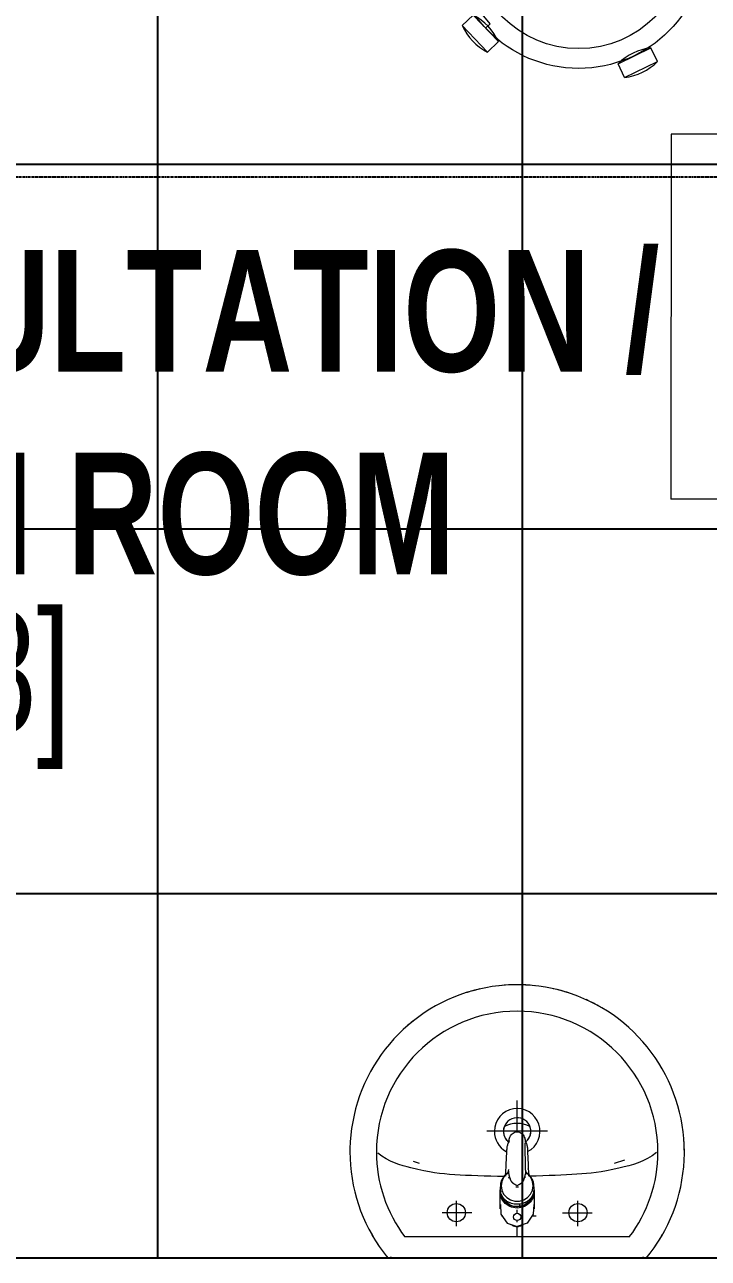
# Model space of a CAD drawing. Extents: x -12260 to 57327, y -29287 to 19916.
# Drawn here: x 46957 to 48082, y -6100 to -4071 of the extents above; entities that cross this region are included whole.
import ezdxf

# ---------------------------------------------------------------- set-up
doc = ezdxf.new("R2010")
doc.units = 0
doc.header["$LTSCALE"] = 0.25
doc.linetypes.add('DASHDOT', pattern=[25.4, 12.7, -6.35, 0, -6.35])
doc.linetypes.add('HIDDEN', pattern=[9.525, 6.35, -3.175])
for name, color, linetype, lineweight in [('01-First Floor-FUR$0$72_EGR_BASE_TEXT', 252, 'Continuous', 5), ('01-First Floor-FUR$0$LOADING', 253, 'Continuous', 5), ('01-First Floor-FUR$0$P-SANR-FIXT', 6, 'Continuous', 18), ('01-First Floor-FUR$0$P-SANR-FIXT-1', 6, 'Continuous', 13), ('01-First Floor-FUR$0$Walls', 251, 'Continuous', 5), ('E-LITE-CLNG-CNDT', 6, 'DASHDOT', 35), ('E-POWR-FLOR-CNDT', 6, 'HIDDEN', 25)]:
    doc.layers.add(name, color=color, linetype=linetype, lineweight=lineweight)
doc.layers.add('01-First Floor-FUR$0$FALSE CEILING', color=251, linetype='Continuous')
doc.styles.add('01-First Floor-FUR$0$X3G_ENTITY_9EC9', font='swisscl.ttf', dxfattribs={"height": 0.2})
doc.styles.add('01-First Floor-FUR$0$X3G_ENTITY_9F38', font='swisscl.ttf', dxfattribs={"height": 0.2})

# ---------------------------------------------------------------- blocks, each defined once
blk = doc.blocks.new('01-First Floor-FUR$0$HF10037B-P')
at = {"layer": '01-First Floor-FUR$0$LOADING'}
for p, q in [((0.2459, 0.134), (0.1859, 0.134)), ((0.1859, 0.134), (0.1859, 0.109)), ((0.2459, 0.134), (0.2459, 0.109)), ((0.2459, 0.109), (0.1859, 0.109)), ((0, 0), (-0.0142, -0.0583)), ((0, 0), (0.0243, -0.0059)), ((0.0243, -0.0059), (0.01, -0.0642)), ((0.4071, -0.0094), (0.431, -0.0018)), ((0.4071, -0.0094), (0.4255, -0.0665)), ((0.431, -0.0018), (0.4493, -0.0589)), ((0.4069, -0.0417), (0.4165, -0.0387)), ((-0.0142, -0.0583), (0.01, -0.0642)), ((0.4255, -0.0665), (0.4493, -0.0589)), ((0.0524, -0.2725), (0.0674, -0.2525)), ((0.0674, -0.2525), (0.1154, -0.2885)), ((0.3125, -0.2897), (0.362, -0.2558)), ((0.3761, -0.2764), (0.362, -0.2558)), ((0.0524, -0.2725), (0.1004, -0.3085)), ((0.3266, -0.3103), (0.3761, -0.2764)), ((0.3267, -0.268), (0.3323, -0.2763)), ((0.1004, -0.3085), (0.1154, -0.2885)), ((0.3266, -0.3103), (0.3125, -0.2897))]:
    blk.add_line(p, q, dxfattribs=at)
for radius in [0.21, 0.1775]:
    blk.add_circle((0.2161, -0.1014), radius, dxfattribs=at)
for centre, radius, start, end in [((0.2159, 0.0465), 0.0925, 71.0754, 108.9246), ((0.2159, 0.1965), 0.0925, 251.0754, 288.9246), ((0.0779, -0.0499), 0.0925, 147.3419, 185.1912), ((-0.0678, -0.0143), 0.0925, 327.3419, 5.1912), ((0.4996, -0.0113), 0.0925, 178.8412, 216.6904), ((0.3568, -0.057), 0.0925, 358.8412, 36.6904), ((0.2161, -0.1014), 0.2, 303.6037, 17.3657), ((0.0389, -0.3404), 0.0925, 34.1875, 72.0368), ((0.3867, -0.3449), 0.0925, 105.5121, 143.3614), ((0.1289, -0.2205), 0.0925, 214.1875, 252.0368), ((0.3019, -0.2212), 0.0925, 285.5121, 323.3614)]:
    blk.add_arc(centre, radius, start, end, dxfattribs=at)
blk = doc.blocks.new('01-First Floor-FUR$0$HF11772-P')
at = {"layer": '01-First Floor-FUR$0$LOADING'}
for p, q in [((0.6, 0.35), (0, 0.35)), ((0, 0.175), (0, 0.35)), ((0.6, 0.175), (0.6, 0.35)), ((0, 0.175), (0, 0)), ((0.6, 0), (0.6, 0.175)), ((0, 0), (0.6, 0))]:
    blk.add_line(p, q, dxfattribs=at)
blk = doc.blocks.new('01-First Floor-FUR$0$FP_138-161_A_00_GFL_-0_080_Einreichung_Grundrisse_100')
at = {"layer": '01-First Floor-FUR$0$P-SANR-FIXT'}
blk.add_line((-0.0044, -0.0019), (-0.0045, -0.0021), dxfattribs=at)
at = {"layer": '01-First Floor-FUR$0$P-SANR-FIXT', "flags": 128}
blk.add_lwpolyline([(-0.0057, -0.0037), (-0.0058, -0.0039), (-0.006, -0.004)], dxfattribs=at)
blk = doc.blocks.new('01-First Floor-FUR$0$FP_139-161_A_00_GFL_-0_080_Einreichung_Grundrisse_100')
at = {"layer": '01-First Floor-FUR$0$P-SANR-FIXT'}
blk.add_line((0.0045, -0.0022), (0.0044, -0.002), dxfattribs=at)
at = {"layer": '01-First Floor-FUR$0$P-SANR-FIXT', "flags": 128}
blk.add_lwpolyline([(0.006, -0.004), (0.0059, -0.0039), (0.0057, -0.0038)], dxfattribs=at)
blk = doc.blocks.new('01-First Floor-FUR$0$IS_Ceraplus_B8204_BIM_BG _1_ - B8204AA - CERAPLUS single lever basin mixer with pop-up waste-V137-161_A_00_GFL_-0_080_Einreichung_Grundrisse_100')
at = {"layer": '01-First Floor-FUR$0$P-SANR-FIXT-1'}
h = blk.add_hatch(dxfattribs=at)
h.set_pattern_fill('FP_26', color=256, style=0, pattern_type=2)
h.set_pattern_definition([(225, (0.009, 0), (0.010607, -0.010607), []), (315, (0.009, 0), (0.010607, 0.010607), [])])
h.paths.add_polyline_path([(0.0056, -0.002), (0.0058, -0.0024), (0.0058, -0.0021)])
h.paths.add_polyline_path([(0.007, -0.0039), (0.0088, -0.0045), (0.0084, -0.0043)])
at = {"layer": '01-First Floor-FUR$0$LOADING'}
for p, q in [((-0.028, 0), (-0.028, -0.0281)), ((0.028, -0.0281), (0.028, 0)), ((-0.0274, -0.0337), (-0.0271, -0.0392)), ((-0.0262, -0.0282), (-0.0263, -0.0287)), ((0.0263, -0.0287), (0.0262, -0.0282)), ((0.0262, -0.0293), (0.0263, -0.0287)), ((0.0271, -0.0392), (0.0274, -0.0337)), ((-0.0137, -0.0512), (-0.0129, -0.0517)), ((0.0124, -0.052), (0.0133, -0.0515)), ((0.0185, -0.0618), (0.019, -0.0539)), ((0.019, -0.0539), (0.0188, -0.0561)), ((0.014, -0.0647), (0.0133, -0.1077))]:
    blk.add_line(p, q, dxfattribs=at)
at = {"layer": '01-First Floor-FUR$0$LOADING', "flags": 128}
for points in [[(-0.0272, -0.0069), (-0.0266, 0.009), (-0.0165, 0.0236), (0, 0.0291)], [(0.0272, -0.0069), (0.0266, 0.009), (0.0165, 0.0236), (0, 0.0291)], [(-0.0176, -0.0568), (-0.0224, -0.0513), (-0.0254, -0.0448), (-0.0264, -0.0376), (-0.0253, -0.0305), (-0.0222, -0.024), (-0.0172, -0.0186), (-0.0109, -0.0147), (-0.0037, -0.0127), (0.0037, -0.0127), (0.0109, -0.0147), (0.0172, -0.0186), (0.0222, -0.024), (0.0253, -0.0305), (0.0264, -0.0376), (0.0254, -0.0448), (0.0224, -0.0513), (0.0176, -0.0568)], [(-0.0271, -0.0393), (-0.027, -0.0403), (-0.0269, -0.0414), (-0.0267, -0.0424), (-0.0265, -0.0434), (-0.0262, -0.0444), (-0.0259, -0.0454), (-0.0255, -0.0464), (-0.0252, -0.0474), (-0.0247, -0.0484), (-0.0243, -0.0493), (-0.0238, -0.0502), (-0.0232, -0.0511), (-0.0226, -0.052), (-0.022, -0.0529), (-0.0214, -0.0537), (-0.0207, -0.0545), (-0.0199, -0.0553), (-0.0192, -0.0561), (-0.0184, -0.0568), (-0.0176, -0.0575), (-0.0173, -0.0577)], [(0.0173, -0.0577), (0.0181, -0.057), (0.0189, -0.0563), (0.0197, -0.0556), (0.0204, -0.0548), (0.0211, -0.054), (0.0218, -0.0532), (0.0224, -0.0523), (0.023, -0.0514), (0.0236, -0.0505), (0.0241, -0.0496), (0.0246, -0.0487), (0.025, -0.0477), (0.0254, -0.0467), (0.0258, -0.0458), (0.0261, -0.0448), (0.0264, -0.0437), (0.0266, -0.0427), (0.0268, -0.0417), (0.027, -0.0407), (0.0271, -0.0396), (0.0271, -0.0393)], [(-0.019, -0.0539), (-0.0185, -0.0615), (-0.0185, -0.0618)], [(-0.0162, -0.0579), (-0.0156, -0.058), (-0.0151, -0.0581), (-0.0146, -0.0583), (-0.0142, -0.0586), (-0.0139, -0.0588), (-0.0138, -0.0591)], [(-0.0138, -0.0591), (-0.0139, -0.0612), (-0.014, -0.0633)], [(0.0138, -0.0591), (0.0139, -0.0588), (0.0142, -0.0586), (0.0146, -0.0583), (0.0151, -0.0581), (0.0156, -0.058), (0.0162, -0.0579)], [(0.014, -0.0633), (0.0139, -0.0612), (0.0138, -0.0591)], [(0.0171, -0.0578), (0.0174, -0.0575), (0.0176, -0.0568)], [(-0.0181, -0.0728), (-0.0177, -0.083), (-0.0172, -0.0938)], [(0.0172, -0.0938), (0.0177, -0.083), (0.0181, -0.0728)], [(0.0184, -0.0651), (0.0184, -0.0652), (0.0184, -0.0652), (0.0184, -0.0652), (0.0184, -0.0654), (0.0184, -0.0655)], [(-0.0129, -0.1142), (-0.0124, -0.1161), (-0.0118, -0.1179), (-0.0109, -0.1197), (-0.0098, -0.1214), (-0.0084, -0.123), (-0.0067, -0.1244), (-0.0047, -0.1255), (-0.0025, -0.1263), (0, -0.1266)], [(0, -0.1266), (0.0025, -0.1263), (0.0047, -0.1255), (0.0067, -0.1244), (0.0084, -0.123), (0.0098, -0.1214), (0.0109, -0.1197), (0.0118, -0.1179), (0.0124, -0.1161), (0.0129, -0.1142)]]:
    blk.add_lwpolyline(points, dxfattribs=at)
at = {"layer": '01-First Floor-FUR$0$LOADING'}
for centre, radius, start, end in [((0, 0.0135), 0.00603, 0, 180), ((0, 0.0135), 0.00603, 180, 0), ((-0.009, 0), 0.005, 300, 315), ((0.009, 0), 0.005, 225, 240)]:
    blk.add_arc(centre, radius, start, end, dxfattribs=at)
for centre, major_axis, start_param, end_param in [((0, -0.0281), (-0.028, 0), 4.712389, 6.47291), ((0, -0.0287), (0.0267, 0), 1.570796, 3.036556), ((0, -0.0287), (0.0263, 0), 2.625648, 2.791756), ((0, -0.0287), (-0.0263, 0), 4.712389, 5.759587), ((0, -0.0281), (0.028, 0), 6.093357, 7.853982), ((0, -0.0287), (0.0267, 0), 0.105099, 1.570796), ((0, -0.0287), (0.0262, 0), 0.523599, 1.570796), ((0, -0.0287), (0.0262, 0), 0.349919, 0.515945), ((0, -0.0321), (0.0275, 0), 3.141823, 3.202701), ((0, -0.0321), (0.0275, 0), 3.239313, 3.439417), ((0, -0.0281), (0.028, 0), 3.371221, 3.483334), ((0, -0.0287), (0.0267, 0), 6.059374, 6.108652), ((0, -0.0321), (0.0275, 0), 5.985527, 6.185455), ((0, -0.0281), (0.028, 0), 5.94107, 6.05344), ((0, -0.0321), (0.0275, 0), 6.222066, 6.282955), ((0, -0.0312), (0.0248, 0), 4.111947, 4.191073), ((0, -0.0281), (0.028, 0), 4.202431, 4.259552), ((0, -0.0287), (0.0263, 0), 4.169225, 4.2325), ((0, -0.0281), (0.028, 0), 5.172057, 5.222265)]:
    blk.add_ellipse(centre, major_axis=major_axis, ratio=0.961262, start_param=start_param, end_param=end_param, dxfattribs=at)
for points, knots in [([(-0.0215, -0.0162), (-0.0216, -0.0163), (-0.0219, -0.0167), (-0.0227, -0.0177), (-0.0238, -0.0192), (-0.0249, -0.0211), (-0.0258, -0.0231), (-0.0266, -0.0253), (-0.0273, -0.0282), (-0.0275, -0.0305), (-0.0275, -0.0321)], [0.7859035, 0.7859035, 0.7859035, 0.7859035, 0.7916667, 0.8055556, 0.8333333, 0.8611111, 0.8888889, 0.9166667, 0.9444444, 1, 1, 1, 1]), ([(0.021, -0.0157), (0.0208, -0.0154), (0.0203, -0.0149), (0.0192, -0.0139), (0.0177, -0.0127), (0.0161, -0.0117), (0.0148, -0.0109), (0.0138, -0.0104), (0.0127, -0.0099), (0.0113, -0.0093), (0.0087, -0.0084), (0.0048, -0.0075), (0, -0.0071), (-0.0048, -0.0075), (-0.0087, -0.0084), (-0.0113, -0.0093), (-0.0127, -0.0099), (-0.0138, -0.0104), (-0.0148, -0.0109), (-0.0161, -0.0117), (-0.0177, -0.0127), (-0.0191, -0.0139), (-0.0202, -0.0149), (-0.0208, -0.0154), (-0.021, -0.0157)], [0.2222222, 0.2222222, 0.2222222, 0.2222222, 0.2361111, 0.25, 0.2777778, 0.3055556, 0.3194444, 0.3333333, 0.3472222, 0.3611111, 0.3888889, 0.4444444, 0.5, 0.5555556, 0.6111111, 0.6388889, 0.6527778, 0.6666667, 0.6805556, 0.6944444, 0.7222222, 0.75, 0.7638889, 0.7777778, 0.7777778, 0.7777778, 0.7777778]), ([(0.0275, -0.0321), (0.0275, -0.0305), (0.0273, -0.0282), (0.0266, -0.0253), (0.0258, -0.0231), (0.0249, -0.0211), (0.0238, -0.0192), (0.0227, -0.0177), (0.0219, -0.0167), (0.0216, -0.0163), (0.0215, -0.0162)], [0, 0, 0, 0, 0.0555556, 0.0833333, 0.1111111, 0.1388889, 0.1666667, 0.1944444, 0.2083333, 0.2142181, 0.2142181, 0.2142181, 0.2142181]), ([(0, -0.0378), (-0.0005, -0.038), (-0.0012, -0.0384), (-0.0021, -0.0389), (-0.0028, -0.0393), (-0.0035, -0.0397), (-0.0042, -0.04), (-0.0049, -0.0405), (-0.0055, -0.0409), (-0.0061, -0.0414), (-0.0067, -0.0419), (-0.0072, -0.0424), (-0.0078, -0.0429), (-0.0083, -0.0435), (-0.0088, -0.0441), (-0.0092, -0.0446), (-0.0096, -0.0452), (-0.01, -0.0459), (-0.0103, -0.0466), (-0.0105, -0.0472), (-0.0107, -0.0477), (-0.0108, -0.0481), (-0.0109, -0.0484), (-0.0111, -0.0489), (-0.0114, -0.0497), (-0.0118, -0.0509), (-0.0122, -0.0521), (-0.0124, -0.053), (-0.0126, -0.0537), (-0.0128, -0.0544), (-0.0129, -0.0552), (-0.0131, -0.0559), (-0.0132, -0.0566), (-0.0134, -0.0572), (-0.0136, -0.0581), (-0.0137, -0.0587), (-0.0138, -0.0591)], [0, 0, 0, 0, 0.055556, 0.083333, 0.111111, 0.138889, 0.166667, 0.194444, 0.222222, 0.25, 0.277778, 0.305556, 0.333333, 0.361111, 0.388889, 0.416667, 0.444444, 0.472222, 0.5, 0.527778, 0.541667, 0.555556, 0.569444, 0.583333, 0.611111, 0.666667, 0.722222, 0.75, 0.777778, 0.805556, 0.833333, 0.861111, 0.888889, 0.916667, 0.944444, 1, 1, 1, 1]), ([(0, -0.0357), (-0.0006, -0.0357), (-0.0013, -0.0357), (-0.002, -0.0357), (-0.0022, -0.0357)], [0, 0, 0, 0, 0.1, 0.1298359, 0.1298359, 0.1298359, 0.1298359]), ([(0.0022, -0.0357), (0.002, -0.0357), (0.0013, -0.0357), (0.0006, -0.0357), (0, -0.0357)], [0.8701578, 0.8701578, 0.8701578, 0.8701578, 0.9, 1, 1, 1, 1]), ([(0.0138, -0.0591), (0.0137, -0.0587), (0.0136, -0.0581), (0.0134, -0.0572), (0.0132, -0.0566), (0.0131, -0.0559), (0.0129, -0.0552), (0.0128, -0.0544), (0.0126, -0.0537), (0.0124, -0.053), (0.0122, -0.0521), (0.0118, -0.0509), (0.0114, -0.0497), (0.0111, -0.0489), (0.0109, -0.0484), (0.0108, -0.0481), (0.0107, -0.0477), (0.0105, -0.0472), (0.0103, -0.0466), (0.01, -0.0459), (0.0096, -0.0452), (0.0092, -0.0446), (0.0088, -0.0441), (0.0083, -0.0435), (0.0078, -0.0429), (0.0072, -0.0424), (0.0067, -0.0419), (0.0061, -0.0414), (0.0055, -0.0409), (0.0049, -0.0405), (0.0042, -0.04), (0.0035, -0.0397), (0.0028, -0.0393), (0.0021, -0.0389), (0.0012, -0.0384), (0.0005, -0.038), (0, -0.0378)], [0, 0, 0, 0, 0.055556, 0.083333, 0.111111, 0.138889, 0.166667, 0.194444, 0.222222, 0.25, 0.277778, 0.333333, 0.388889, 0.416667, 0.430556, 0.444444, 0.458333, 0.472222, 0.5, 0.527778, 0.555556, 0.583333, 0.611111, 0.638889, 0.666667, 0.694444, 0.722222, 0.75, 0.777778, 0.805556, 0.833333, 0.861111, 0.888889, 0.916667, 0.944444, 1, 1, 1, 1]), ([(-0.0188, -0.0538), (-0.0188, -0.0547), (-0.0186, -0.0582), (-0.0185, -0.0619), (-0.0184, -0.0646)], [0.6724021, 0.6724021, 0.6724021, 0.6724021, 0.75, 1, 1, 1, 1]), ([(-0.0162, -0.0579), (-0.0162, -0.0578), (-0.0163, -0.0578), (-0.0165, -0.0577), (-0.0166, -0.0575), (-0.0167, -0.0574), (-0.0169, -0.0573), (-0.017, -0.0572), (-0.0172, -0.0571), (-0.0173, -0.057), (-0.0175, -0.0569), (-0.0176, -0.0568)], [0, 0, 0, 0, 0.1, 0.2, 0.3, 0.4, 0.5, 0.6, 0.7, 0.8, 1, 1, 1, 1]), ([(-0.0148, -0.0587), (-0.015, -0.0586), (-0.0159, -0.0583), (-0.0167, -0.058), (-0.0172, -0.0578)], [0.8, 0.8, 0.8, 0.8, 0.85, 1, 1, 1, 1]), ([(0.0141, -0.0613), (0.0141, -0.0611), (0.0143, -0.0608), (0.0145, -0.0604), (0.0148, -0.06), (0.0151, -0.0596), (0.0153, -0.0594), (0.0155, -0.0592), (0.0156, -0.059), (0.0158, -0.0588), (0.016, -0.0587), (0.0163, -0.0585), (0.0165, -0.0583), (0.0166, -0.0582)], [0.3333333, 0.3333333, 0.3333333, 0.3333333, 0.4166667, 0.5, 0.5833333, 0.6666667, 0.7083333, 0.75, 0.7916667, 0.8333333, 0.875, 0.9166667, 1, 1, 1, 1]), ([(0.0176, -0.0568), (0.0175, -0.0569), (0.0173, -0.057), (0.0172, -0.0571), (0.017, -0.0572), (0.0169, -0.0573), (0.0167, -0.0574), (0.0166, -0.0575), (0.0165, -0.0577), (0.0163, -0.0578), (0.0162, -0.0578), (0.0162, -0.0579)], [0, 0, 0, 0, 0.2, 0.3, 0.4, 0.5, 0.6, 0.7, 0.8, 0.9, 1, 1, 1, 1]), ([(0.0184, -0.0646), (0.0185, -0.0619), (0.0186, -0.0582), (0.0188, -0.0547), (0.0188, -0.0538)], [0, 0, 0, 0, 0.25, 0.3275586, 0.3275586, 0.3275586, 0.3275586]), ([(-0.0131, -0.1116), (-0.0132, -0.1115), (-0.0135, -0.1109), (-0.0141, -0.1099), (-0.0147, -0.1086), (-0.0153, -0.1072), (-0.0159, -0.1053), (-0.0167, -0.1021), (-0.0171, -0.0992), (-0.0171, -0.0973)], [0.4856715, 0.4856715, 0.4856715, 0.4856715, 0.5, 0.55, 0.6, 0.65, 0.7, 0.8, 1, 1, 1, 1]), ([(0.0131, -0.1116), (0.0133, -0.1113), (0.0137, -0.1106), (0.0142, -0.1096), (0.0147, -0.1084), (0.0153, -0.1072), (0.0159, -0.1053), (0.0167, -0.1021), (0.0171, -0.0992), (0.0171, -0.0973)], [-0.5143371, -0.5143371, -0.5143371, -0.5143371, -0.475, -0.4375, -0.4, -0.35, -0.3, -0.2, 0, 0, 0, 0]), ([(-0.0132, -0.1091), (-0.0132, -0.1096), (-0.0132, -0.1103), (-0.0132, -0.1111), (-0.0132, -0.1115), (-0.0132, -0.1118), (-0.0131, -0.1122), (-0.0131, -0.1125), (-0.0131, -0.1128), (-0.0131, -0.1131), (-0.013, -0.1134), (-0.013, -0.1138), (-0.0129, -0.1141), (-0.0129, -0.1142)], [0.2, 0.2, 0.2, 0.2, 0.4, 0.5, 0.55, 0.6, 0.65, 0.7, 0.75, 0.8, 0.85, 0.9, 1, 1, 1, 1]), ([(0.0129, -0.1142), (0.0129, -0.1141), (0.013, -0.1138), (0.013, -0.1134), (0.0131, -0.1131), (0.0131, -0.1128), (0.0131, -0.1125), (0.0131, -0.1122), (0.0132, -0.1118), (0.0132, -0.1115), (0.0132, -0.1111), (0.0132, -0.1103), (0.0132, -0.1096), (0.0132, -0.1091)], [0, 0, 0, 0, 0.1, 0.15, 0.2, 0.25, 0.3, 0.35, 0.4, 0.45, 0.5, 0.6, 0.8, 0.8, 0.8, 0.8])]:
    blk.add_open_spline(points, degree=3, knots=knots, dxfattribs=at)
for points in [[(-0.0172, -0.0578), (-0.0171, -0.0578), (-0.0169, -0.058), (-0.0167, -0.0581), (-0.0166, -0.0582)], [(-0.0162, -0.0579), (-0.0162, -0.0579), (-0.0164, -0.0581), (-0.0165, -0.0582), (-0.0166, -0.0583), (-0.0166, -0.0582), (-0.0166, -0.0582)], [(-0.0166, -0.0582), (-0.0163, -0.0585), (-0.0156, -0.059), (-0.0148, -0.0599), (-0.0142, -0.0609), (-0.0139, -0.0617), (-0.0138, -0.0621)], [(0.0172, -0.0578), (0.0168, -0.0579), (0.0158, -0.0583), (0.0147, -0.0587), (0.0141, -0.059)], [(0.0166, -0.0582), (0.0166, -0.0582), (0.0166, -0.0583), (0.0165, -0.0582), (0.0164, -0.0581), (0.0162, -0.0579), (0.0162, -0.0579)], [(0.0166, -0.0582), (0.0167, -0.0582), (0.0168, -0.0581), (0.0169, -0.058), (0.0169, -0.058)], [(0.0169, -0.058), (0.017, -0.0579), (0.0171, -0.0579), (0.0171, -0.0578)], [(-0.0184, -0.0646), (-0.0183, -0.0659), (-0.0182, -0.0684), (-0.0181, -0.0709), (-0.0181, -0.0721)], [(-0.014, -0.0633), (-0.014, -0.0633), (-0.014, -0.0633), (-0.014, -0.0633)], [(-0.014, -0.0646), (-0.014, -0.0644), (-0.014, -0.064), (-0.014, -0.0635), (-0.014, -0.0633)], [(0.014, -0.0633), (0.014, -0.0633), (0.014, -0.0633), (0.014, -0.0633)], [(0.014, -0.0633), (0.014, -0.0635), (0.014, -0.064), (0.014, -0.0644), (0.014, -0.0647)], [(0.0181, -0.0721), (0.0181, -0.0709), (0.0182, -0.0684), (0.0183, -0.0659), (0.0184, -0.0646)], [(-0.0172, -0.0938), (-0.0172, -0.0944), (-0.0172, -0.0956), (-0.0171, -0.0967), (-0.0171, -0.0973)], [(0.0171, -0.0973), (0.0171, -0.0967), (0.0172, -0.0956), (0.0172, -0.0944), (0.0172, -0.0938)]]:
    blk.add_open_spline(points, degree=3, dxfattribs=at)
for name in ['01-First Floor-FUR$0$FP_138-161_A_00_GFL_-0_080_Einreichung_Grundrisse_100', '01-First Floor-FUR$0$FP_139-161_A_00_GFL_-0_080_Einreichung_Grundrisse_100']:
    blk.add_blockref(name, (0, 0), dxfattribs=at)
blk = doc.blocks.new('01-First Floor-FUR$0$_100_WB_KER_REN_55x45x18 - _100_WB_KER_REN_55x45x18-V63-161_A_00_GFL_-0_080_Einreichung_Grundrisse_100')
at = {"layer": '01-First Floor-FUR$0$LOADING'}
for p, q in [((-0.2075, 0.225), (-0.2075, 0.2227)), ((0.2074, 0.225), (-0.2074, 0.225)), ((0.2075, 0.2227), (0.2075, 0.225)), ((-0.1855, 0.1899), (0.1855, 0.1899)), ((0, 0.1899), (0, 0.1724)), ((-0.1, 0.172), (-0.1, 0.1303)), ((0, 0.1656), (0, 0.1628)), ((0.1, 0.172), (0.1, 0.1303)), ((-0.0744, 0.15), (-0.1234, 0.15)), ((-0.0259, 0.155), (-0.0315, 0.155)), ((0, 0.1509), (0, 0.1454)), ((0, 0.1422), (0, 0.1399)), ((0.026, 0.155), (0.0248, 0.155)), ((0.0744, 0.15), (0.1234, 0.15)), ((-0.1763, 0.0637), (-0.1598, 0.0692)), ((0.1605, 0.0691), (0.1707, 0.0656)), ((-0.05, 0.0161), (0.05, 0.0161)), ((0, 0.0168), (0, -0.0348))]:
    blk.add_line(p, q, dxfattribs=at)
at = {"layer": '01-First Floor-FUR$0$LOADING', "flags": 128}
for points in [[(-0.2121, 0.225), (-0.219, 0.2164), (-0.2254, 0.2075), (-0.2316, 0.1983), (-0.2373, 0.189), (-0.2427, 0.1794), (-0.2476, 0.1696), (-0.2522, 0.1596), (-0.2564, 0.1494), (-0.2602, 0.1391), (-0.2635, 0.1286), (-0.2665, 0.118), (-0.269, 0.1073), (-0.271, 0.0965), (-0.2727, 0.0856), (-0.2739, 0.0747), (-0.2747, 0.0637), (-0.275, 0.0527), (-0.275, 0.05)], [(0.275, 0.05), (0.2748, 0.061), (0.2741, 0.072), (0.273, 0.0829), (0.2715, 0.0938), (0.2695, 0.1046), (0.2671, 0.1154), (0.2643, 0.126), (0.261, 0.1365), (0.2574, 0.1469), (0.2533, 0.1571), (0.2488, 0.1671), (0.2439, 0.177), (0.2387, 0.1866), (0.233, 0.1961), (0.227, 0.2053), (0.2206, 0.2142), (0.2138, 0.2229), (0.2121, 0.225)], [(-0.275, 0.05), (-0.2748, 0.039), (-0.2741, 0.028), (-0.273, 0.0171), (-0.2715, 0.0062), (-0.2695, -0.0046), (-0.2671, -0.0154), (-0.2643, -0.026), (-0.261, -0.0365), (-0.2574, -0.0469), (-0.2533, -0.0571), (-0.2488, -0.0671), (-0.2439, -0.077), (-0.2387, -0.0866), (-0.233, -0.0961), (-0.227, -0.1053), (-0.2206, -0.1142), (-0.2138, -0.1229), (-0.2067, -0.1313), (-0.1993, -0.1395), (-0.1916, -0.1473), (-0.1836, -0.1548), (-0.1752, -0.162), (-0.1666, -0.1688), (-0.1577, -0.1753), (-0.1486, -0.1814), (-0.1392, -0.1872), (-0.1296, -0.1925), (-0.1198, -0.1975), (-0.1098, -0.2021), (-0.0996, -0.2063), (-0.0893, -0.2101), (-0.0788, -0.2135), (-0.0682, -0.2164), (-0.0575, -0.2189), (-0.0467, -0.221), (-0.0359, -0.2227), (-0.0249, -0.2239), (-0.014, -0.2246), (-0.003, -0.225), (0.008, -0.2249), (0.019, -0.2243), (0.03, -0.2234), (0.0409, -0.2219), (0.0517, -0.2201), (0.0625, -0.2178), (0.0731, -0.2151), (0.0837, -0.212), (0.0941, -0.2084), (0.1043, -0.2044), (0.1144, -0.2001), (0.1243, -0.1953), (0.1341, -0.1901), (0.1436, -0.1846), (0.1528, -0.1786), (0.1618, -0.1723), (0.1706, -0.1657), (0.1791, -0.1587), (0.1873, -0.1514), (0.1952, -0.1437), (0.2028, -0.1358), (0.21, -0.1275), (0.217, -0.119), (0.2236, -0.1101), (0.2298, -0.1011), (0.2356, -0.0918), (0.2411, -0.0822), (0.2462, -0.0725), (0.2509, -0.0625), (0.2552, -0.0524), (0.2591, -0.0421), (0.2626, -0.0317), (0.2656, -0.0211), (0.2683, -0.0104), (0.2705, 0.0003), (0.2722, 0.0112), (0.2736, 0.0221), (0.2745, 0.0331), (0.2749, 0.0441), (0.275, 0.05)]]:
    blk.add_lwpolyline(points, dxfattribs=at)
at = {"layer": '01-First Floor-FUR$0$LOADING'}
for centre in [(-0.1, 0.15), (0.1, 0.15)]:
    blk.add_circle(centre, 0.015, dxfattribs=at)
for centre, radius, start, end in [((0, 0.05), 0.275, 140.4788, 141.2381), ((0, 0.05), 0.275, 38.7619, 39.5212), ((0, 0.05), 0.275, 145.9324, 150.3591), ((0, 0.05), 0.275, 29.6409, 34.0676), ((0, 0.05), 0.2315, 142.8209, 180), ((0, 0.05), 0.2315, 0, 37.1791), ((0, 0.155), 0.0175, 54.0899, 125.9101), ((0, 0.155), 0.0175, 68.869, 83.8798), ((0, 0.155), 0.0175, 251.9463, 258.2346), ((0, 0.05), 0.275, 180, 183.6225), ((0, 0.05), 0.2315, 180, 0), ((0, 0.0161), 0.0375, 117.1305, 0), ((0, 0.0161), 0.0375, 0, 61.4146), ((0, 0.0161), 0.0225, 129.5025, 0), ((0, 0.0161), 0.0225, 156.725, 162.0134), ((0, 0.0161), 0.0225, 138.0808, 143.3939), ((0, 0.0161), 0.0225, 0, 51.4286), ((0, 0.0161), 0.0225, 36.616, 41.9265), ((0, 0.0161), 0.0225, 17.9887, 23.276), ((0, 0.0161), 0.0225, 180, 193.3417), ((0, 0.0161), 0.0225, 197.0466, 201.508), ((0, 0.05), 0.047, 243.4433, 296.5567), ((0, 0.0161), 0.0225, 338.492, 342.9534), ((0, 0.0161), 0.0225, 346.6583, 0), ((0, 0.05), 0.275, 307.6689, 312), ((0, 0.05), 0.275, 240, 245.6589), ((0, 0.05), 0.275, 252, 257.5535), ((0, 0.05), 0.275, 282.9241, 288), ((0, 0.05), 0.275, 264, 276)]:
    blk.add_arc(centre, radius, start, end, dxfattribs=at)
for points, knots in [([(-0.2074, 0.225), (-0.2078, 0.225), (-0.2086, 0.225), (-0.2095, 0.225), (-0.2102, 0.225), (-0.2106, 0.225), (-0.2109, 0.225), (-0.2111, 0.225), (-0.2114, 0.225), (-0.2116, 0.225), (-0.2118, 0.225), (-0.2119, 0.225), (-0.2119, 0.225)], [-1, -1, -1, -1, -0.8333333, -0.6666667, -0.5833333, -0.5, -0.4583333, -0.4166667, -0.3333333, -0.2916667, -0.25, -0.1666667, -0.1666667, -0.1666667, -0.1666667]), ([(0.2119, 0.225), (0.2119, 0.225), (0.2118, 0.225), (0.2116, 0.225), (0.2114, 0.225), (0.2111, 0.225), (0.2109, 0.225), (0.2106, 0.225), (0.2102, 0.225), (0.2095, 0.225), (0.2086, 0.225), (0.2078, 0.225), (0.2074, 0.225)], [-0.8333333, -0.8333333, -0.8333333, -0.8333333, -0.75, -0.7083333, -0.6666667, -0.5833333, -0.5416667, -0.5, -0.4166667, -0.3333333, -0.1666667, 0, 0, 0, 0]), ([(-0.0037, 0.1721), (-0.0046, 0.1719), (-0.0064, 0.1714), (-0.0081, 0.1705), (-0.009, 0.17)], [0.5653198, 0.5653198, 0.5653198, 0.5653198, 0.6111111, 0.6666667, 0.6666667, 0.6666667, 0.6666667]), ([(0.009, 0.17), (0.0086, 0.1703), (0.0077, 0.1708), (0.0059, 0.1715), (0.0046, 0.1719), (0.0037, 0.1721)], [0.3333333, 0.3333333, 0.3333333, 0.3333333, 0.3611111, 0.3888889, 0.4346482, 0.4346482, 0.4346482, 0.4346482]), ([(-0.2294, 0.0509), (-0.2103, 0.066), (-0.1431, 0.0839), (-0.1084, 0.0863), (-0.0496, 0.0893), (-0.0206, 0.0899)], [0.0392191, 0.0392191, 0.0392191, 0.0392191, 0.1715289, 0.4228457, 0.6475389, 0.6475389, 0.6475389, 0.6475389]), ([(0.0209, 0.0903), (0.0512, 0.0901), (0.1113, 0.0879), (0.1514, 0.0828), (0.2115, 0.0665), (0.2292, 0.052)], [0.7533082, 0.7533082, 0.7533082, 0.7533082, 0.9865548, 1.235629, 1.3638988, 1.3638988, 1.3638988, 1.3638988]), ([(-0.0141, 0.0337), (-0.0162, 0.0319), (-0.0207, 0.0267), (-0.0225, 0.02), (-0.0225, 0.0161)], [0.7144203, 0.7144203, 0.7144203, 0.7144203, 0.8333333, 1, 1, 1, 1]), ([(0.0225, 0.0161), (0.0225, 0.0187), (0.0216, 0.0239), (0.0182, 0.0298), (0.0152, 0.0327), (0.0141, 0.0337)], [0, 0, 0, 0, 0.1111111, 0.2222222, 0.285568, 0.285568, 0.285568, 0.285568])]:
    blk.add_open_spline(points, degree=3, knots=knots, dxfattribs=at)
for points in [[(-0.2075, 0.2227), (-0.2075, 0.2231), (-0.2075, 0.2235), (-0.2075, 0.2239)], [(0.2075, 0.2239), (0.2075, 0.2235), (0.2075, 0.2231), (0.2075, 0.2227)], [(-0.1852, 0.1899), (-0.1853, 0.1899), (-0.1854, 0.1899), (-0.1855, 0.1899)], [(0.1855, 0.1899), (0.1854, 0.1899), (0.1853, 0.1899), (0.1852, 0.1899)], [(-0.0009, 0.1725), (-0.0013, 0.1725), (-0.0018, 0.1724), (-0.0022, 0.1724)], [(0.0022, 0.1724), (0.0018, 0.1724), (0.0013, 0.1725), (0.0009, 0.1725)], [(-0.0225, 0.0161), (-0.0225, 0.0147), (-0.0222, 0.012), (-0.0215, 0.0093), (-0.021, 0.008)], [(0.021, 0.008), (0.0215, 0.0093), (0.0222, 0.012), (0.0225, 0.0147), (0.0225, 0.0161)]]:
    blk.add_open_spline(points, degree=3, dxfattribs=at)
at = {"layer": '01-First Floor-FUR$0$LOADING', "xscale": -1, "rotation": 5.088887490341627e-12}
blk.add_blockref('01-First Floor-FUR$0$IS_Ceraplus_B8204_BIM_BG _1_ - B8204AA - CERAPLUS single lever basin mixer with pop-up waste-V137-161_A_00_GFL_-0_080_Einreichung_Grundrisse_100', (0, 0.1434), dxfattribs=at)
blk = doc.blocks.new('01-First Floor-FUR')
at = {"layer": '01-First Floor-FUR$0$FALSE CEILING', "linetype": 'Continuous'}
for p, q in [((47176, -6100), (47176, -2810)), ((47776, -6100), (47776, -2810)), ((44776, -4300), (48976, -4300)), ((44776, -4900), (48976, -4900)), ((44776, -5500), (48976, -5500))]:
    blk.add_line(p, q, dxfattribs=at)
at = {"layer": '01-First Floor-FUR$0$FALSE CEILING'}
blk.add_lwpolyline([(44776, -2810), (48976, -2810), (48976, -6100), (44776, -6100)], close=True, dxfattribs=at)
at = {"layer": '01-First Floor-FUR$0$Walls'}
blk.add_line((48976, -6100), (44776, -6100), dxfattribs=at)
at = {"layer": '01-First Floor-FUR$0$LOADING', "extrusion": (-2.75759e-10, -1.16581e-09, -1), "xscale": -999.9999999999998, "yscale": 999.9999999999998, "zscale": 999.9999999999998, "rotation": 154.2186874640737}
blk.add_blockref('01-First Floor-FUR$0$HF10037B-P', (-48107.1, -3929.9, 0.1), dxfattribs=at)
at = {"layer": '01-First Floor-FUR$0$LOADING', "extrusion": (-3.71389e-28, -3.9656e-29, -1), "xscale": -999.9999999999989, "yscale": 999.9999999999989, "zscale": -999.9999999999989, "rotation": 270.0555933617624}
blk.add_blockref('01-First Floor-FUR$0$HF11772-P', (-48369.8, -4851.3, 0.1), dxfattribs=at)
at = {"layer": '01-First Floor-FUR$0$LOADING', "xscale": 1000, "yscale": 1000, "zscale": 1000, "rotation": 180}
blk.add_blockref('01-First Floor-FUR$0$_100_WB_KER_REN_55x45x18 - _100_WB_KER_REN_55x45x18-V63-161_A_00_GFL_-0_080_Einreichung_Grundrisse_100', (47767.2, -5875, -0.1), dxfattribs=at)
at = {"layer": '01-First Floor-FUR$0$72_EGR_BASE_TEXT', "insert": (46600.7, -4441.4, 0.1), "char_height": 200, "width": 3508.102, "attachment_point": 2, "style": '01-First Floor-FUR$0$X3G_ENTITY_9EC9'}
blk.add_mtext('{\\fSwis721 LtCn BT|b1|i0|c0|p34;GENERAL CONSULTATION / EXAMINATION ROOM}', dxfattribs=at)
at = {"layer": '01-First Floor-FUR$0$72_EGR_BASE_TEXT', "insert": (46578.2, -5034.8, 0.1), "char_height": 200, "attachment_point": 2, "style": '01-First Floor-FUR$0$X3G_ENTITY_9F38'}
blk.add_mtext('[OPDF38]', dxfattribs=at)

msp = doc.modelspace()

# ---------------------------------------------------------------- linework, layer by layer
at = {"layer": 'E-POWR-FLOR-CNDT'}
msp.add_lwpolyline([(44899.7, -4197.2), (45023.5, -4321), (48628.5, -4321, 0.414214), (48728.5, -4221), (48728.5, -3992.3), (48852.3, -3868.6)], format="xyb", dxfattribs=at)

# ---------------------------------------------------------------- block references
at = {"layer": 'E-LITE-CLNG-CNDT'}
msp.add_blockref('01-First Floor-FUR', (0, 0), dxfattribs=at)

doc.saveas('drawing.dxf')
